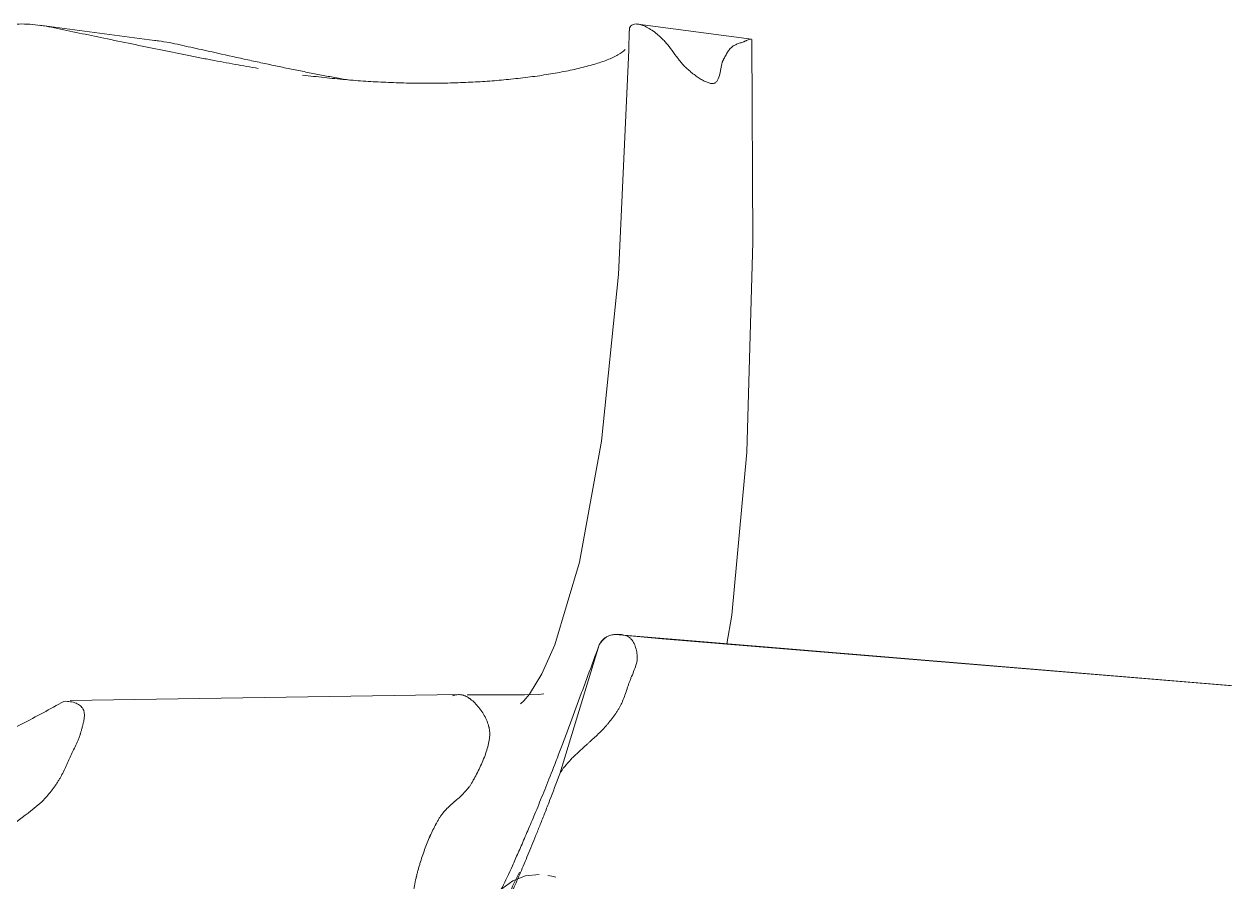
# Model space of a CAD drawing. Header units: inches. Extents: x -4169 to 1217, y -214 to 588.
# Drawn here: x -3401.67 to -3380.69, y -113.2 to -98.21 of the extents above; entities that cross this region are included whole.
import ezdxf

# ---------------------------------------------------------------- set-up
doc = ezdxf.new("R2010")
doc.units = ezdxf.units.IN
doc.header["$MEASUREMENT"] = 0
for name, color, linetype, lineweight in [('0-1', 7, 'Continuous', 5), ('0-5', 10, 'Continuous', 13), ('I-FURN-1', 7, 'Continuous', 9)]:
    doc.layers.add(name, color=color, linetype=linetype, lineweight=lineweight)

# ---------------------------------------------------------------- blocks, each defined once
blk = doc.blocks.new('Seating-Setee-Teknion-BBMC_Metropolitan-R2013 - Lounge Settee-1463093-BUILDING ELEVATION - COURTYARD - LOOKING EAST')
at = {"layer": 'I-FURN-1'}
for p, q in [((-3391.255, -108.892), (-3378.28, -109.968)), ((-3392.306, -111.321), (-3391.616, -109.065))]:
    blk.add_line(p, q, dxfattribs=at)
at = {"layer": 'I-FURN-1', "flags": 128}
for points in [[(-3378.28, -109.968), (-3390.518, -108.96), (-3391.271, -108.891)], [(-3392.667, -113.081), (-3392.904, -113.106), (-3393.126, -113.193), (-3393.317, -113.335), (-3393.421, -113.459), (-3393.498, -113.592)], [(-3393.013, -113.044), (-3393.136, -113.287), (-3393.149, -113.338)], [(-3392.513, -113.1), (-3392.446, -113.114), (-3392.377, -113.128)]]:
    blk.add_lwpolyline(points, dxfattribs=at)
at = {"layer": 'I-FURN-1'}
for points, knots in [([(-3392.306, -111.321), (-3392.259, -111.236), (-3392.157, -111.109), (-3392, -110.959), (-3391.903, -110.872), (-3391.841, -110.815), (-3391.79, -110.769), (-3391.738, -110.722), (-3391.673, -110.662), (-3391.594, -110.588), (-3391.531, -110.522), (-3391.483, -110.467), (-3391.435, -110.411), (-3391.377, -110.338), (-3391.323, -110.261), (-3391.283, -110.198), (-3391.255, -110.15), (-3391.23, -110.101), (-3391.199, -110.032), (-3391.166, -109.944), (-3391.136, -109.853), (-3391.112, -109.781), (-3391.094, -109.727), (-3391.073, -109.673), (-3391.042, -109.599), (-3391.002, -109.504), (-3390.97, -109.412), (-3390.957, -109.35), (-3390.953, -109.32), (-3390.952, -109.303), (-3390.952, -109.291), (-3390.952, -109.278), (-3390.953, -109.261), (-3390.955, -109.232), (-3390.961, -109.189), (-3390.972, -109.139), (-3390.992, -109.074), (-3391.02, -109.014), (-3391.051, -108.972), (-3391.071, -108.951), (-3391.102, -108.924), (-3391.16, -108.896), (-3391.252, -108.88), (-3391.327, -108.882), (-3391.38, -108.889), (-3391.415, -108.897), (-3391.447, -108.906), (-3391.486, -108.923), (-3391.549, -108.965), (-3391.592, -109.02), (-3391.616, -109.065)], [0, 0, 0, 0, 0.111111, 0.166667, 0.194444, 0.222222, 0.236111, 0.25, 0.277778, 0.305556, 0.333333, 0.347222, 0.361111, 0.388889, 0.416667, 0.430556, 0.444444, 0.458333, 0.472222, 0.5, 0.527778, 0.541667, 0.555556, 0.569444, 0.583333, 0.611111, 0.638889, 0.652778, 0.659722, 0.663194, 0.666667, 0.670139, 0.673611, 0.680556, 0.694444, 0.708333, 0.722222, 0.75, 0.763889, 0.770833, 0.777778, 0.805556, 0.833333, 0.861111, 0.875, 0.888889, 0.902778, 0.916667, 0.944444, 1, 1, 1, 1]), ([(-3391.368, -108.889), (-3391.357, -108.888), (-3391.333, -108.886), (-3391.3, -108.885), (-3391.28, -108.886), (-3391.274, -108.886)], [0.11111111, 0.11111111, 0.11111111, 0.11111111, 0.125, 0.13888889, 0.14500113, 0.14500113, 0.14500113, 0.14500113]), ([(-3391.616, -109.065), (-3391.683, -109.248), (-3391.783, -109.518), (-3391.912, -109.868), (-3392.008, -110.125), (-3392.103, -110.381), (-3392.198, -110.636), (-3392.289, -110.882), (-3392.405, -111.186), (-3392.509, -111.45), (-3392.606, -111.69), (-3392.676, -111.862), (-3392.743, -112.025), (-3392.806, -112.175), (-3392.866, -112.317), (-3392.944, -112.498), (-3393.036, -112.709), (-3393.17, -113.009), (-3393.316, -113.318), (-3393.456, -113.591), (-3393.567, -113.785), (-3393.654, -113.914), (-3393.698, -113.966), (-3393.716, -113.983)], [0, 0, 0, 0, 0.05, 0.075, 0.1, 0.125, 0.15, 0.175, 0.2, 0.25, 0.275, 0.3, 0.325, 0.35, 0.375, 0.4, 0.45, 0.5, 0.6, 0.7, 0.8, 0.9, 1, 1, 1, 1]), ([(-3391.583, -109.017), (-3391.569, -108.998), (-3391.546, -108.971), (-3391.519, -108.95), (-3391.509, -108.942)], [0, 0, 0, 0, 0.02777778, 0.04432183, 0.04432183, 0.04432183, 0.04432183]), ([(-3394.07, -115.137), (-3394.058, -115.142), (-3394.027, -115.129), (-3393.954, -115.04), (-3393.854, -114.88), (-3393.728, -114.648), (-3393.575, -114.341), (-3393.391, -113.951), (-3393.215, -113.557), (-3393.077, -113.242), (-3392.995, -113.05), (-3392.93, -112.897), (-3392.864, -112.738), (-3392.795, -112.573), (-3392.723, -112.398), (-3392.648, -112.21), (-3392.568, -112.006), (-3392.456, -111.719), (-3392.367, -111.485), (-3392.306, -111.321)], [0.0000311, 0.0000311, 0.0000311, 0.0000311, 0.1, 0.2, 0.3, 0.4, 0.5, 0.6, 0.7, 0.75, 0.775, 0.8, 0.825, 0.85, 0.875, 0.9, 0.925, 0.95, 1, 1, 1, 1])]:
    blk.add_open_spline(points, degree=3, knots=knots, dxfattribs=at)
blk = doc.blocks.new('Seating-Lounge_Chair-Teknion-BBMC_Metropolitan-R2013 - Lounge Chair-V25-BUILDING ELEVATION - COURTYARD - LOOKING EAST')
at = {"layer": 'I-FURN-1'}
for p, q in [((-3399.308, -98.505), (-3401.403, -98.229)), ((-3388.955, -98.471), (-3390.939, -98.209)), ((-3400.869, -110.042), (-3394.071, -109.937))]:
    blk.add_line(p, q, dxfattribs=at)
at = {"layer": 'I-FURN-1', "flags": 128}
for points in [[(-3392.994, -110.1), (-3392.933, -110.045), (-3392.836, -109.928), (-3392.619, -109.571), (-3392.393, -109.063), (-3391.96, -107.617), (-3391.576, -105.501), (-3391.279, -102.586), (-3391.099, -98.666), (-3391.092, -98.324)], [(-3389.383, -109.049), (-3389.296, -108.544), (-3389.038, -105.695), (-3388.929, -102.025), (-3388.951, -98.479)], [(-3393.924, -109.94), (-3392.926, -109.941), (-3392.681, -109.934), (-3392.584, -109.925)]]:
    blk.add_lwpolyline(points, dxfattribs=at)
at = {"layer": 'I-FURN-1'}
for points, knots in [([(-3402.961, -98.934), (-3402.959, -98.915), (-3402.95, -98.875), (-3402.909, -98.786), (-3402.824, -98.669), (-3402.71, -98.56), (-3402.627, -98.494), (-3402.58, -98.46), (-3402.545, -98.436), (-3402.511, -98.413), (-3402.463, -98.385), (-3402.376, -98.338), (-3402.243, -98.283), (-3402.072, -98.238), (-3401.896, -98.212), (-3401.715, -98.204), (-3401.466, -98.216), (-3401.273, -98.246), (-3401.142, -98.275)], [0.6666667, 0.6666667, 0.6666667, 0.6666667, 0.6805556, 0.6944444, 0.7222222, 0.75, 0.7638889, 0.7708333, 0.7777778, 0.7847222, 0.7916667, 0.8055556, 0.8333333, 0.8611111, 0.8888889, 0.9166667, 0.9444444, 1, 1, 1, 1]), ([(-3388.954, -98.471), (-3388.958, -98.47), (-3388.969, -98.471), (-3388.995, -98.478), (-3389.024, -98.489), (-3389.05, -98.499), (-3389.067, -98.507), (-3389.082, -98.514), (-3389.099, -98.52), (-3389.131, -98.532), (-3389.184, -98.549), (-3389.236, -98.57), (-3389.275, -98.591), (-3389.3, -98.61), (-3389.322, -98.632), (-3389.35, -98.664), (-3389.376, -98.702), (-3389.4, -98.744), (-3389.419, -98.778), (-3389.434, -98.808), (-3389.445, -98.831), (-3389.451, -98.844), (-3389.456, -98.853), (-3389.461, -98.863), (-3389.466, -98.878), (-3389.474, -98.906), (-3389.484, -98.953), (-3389.494, -99.015), (-3389.511, -99.1), (-3389.537, -99.18), (-3389.573, -99.225), (-3389.598, -99.241), (-3389.615, -99.247), (-3389.631, -99.248), (-3389.647, -99.248), (-3389.678, -99.245), (-3389.729, -99.229), (-3389.797, -99.197), (-3389.869, -99.155), (-3389.942, -99.104), (-3390.013, -99.049), (-3390.069, -99), (-3390.11, -98.962), (-3390.147, -98.924), (-3390.191, -98.874), (-3390.259, -98.785), (-3390.343, -98.668), (-3390.428, -98.559), (-3390.488, -98.493), (-3390.521, -98.459), (-3390.546, -98.435), (-3390.571, -98.413), (-3390.604, -98.384), (-3390.662, -98.338), (-3390.743, -98.283), (-3390.833, -98.237), (-3390.911, -98.212), (-3390.975, -98.204), (-3391.045, -98.216), (-3391.075, -98.247), (-3391.086, -98.275)], [-0.8888889, -0.8888889, -0.8888889, -0.8888889, -0.8611111, -0.8333333, -0.8055556, -0.7916667, -0.7777778, -0.7708333, -0.7638889, -0.75, -0.7222222, -0.6944444, -0.6805556, -0.6666667, -0.6527778, -0.6388889, -0.6111111, -0.5972222, -0.5833333, -0.5694444, -0.5625, -0.5590278, -0.5555556, -0.5520833, -0.5486111, -0.5416667, -0.5277778, -0.5138889, -0.5, -0.4722222, -0.4583333, -0.4513889, -0.4444444, -0.4409722, -0.4375, -0.4305556, -0.4166667, -0.4027778, -0.3888889, -0.375, -0.3611111, -0.3472222, -0.3402778, -0.3333333, -0.3194444, -0.3055556, -0.2777778, -0.25, -0.2361111, -0.2291667, -0.2222222, -0.2152778, -0.2083333, -0.1944444, -0.1666667, -0.1388889, -0.1111111, -0.0833333, -0.0555556, 0, 0, 0, 0]), ([(-3400.278, -98.455), (-3400.112, -98.489), (-3399.786, -98.556), (-3399.312, -98.654), (-3398.925, -98.732), (-3398.624, -98.792), (-3398.404, -98.835), (-3398.19, -98.875), (-3397.982, -98.914), (-3397.779, -98.95), (-3397.645, -98.973), (-3397.578, -98.984)], [0, 0, 0, 0, 0.0714286, 0.1428571, 0.2142857, 0.25, 0.2857143, 0.3214286, 0.3571429, 0.3928571, 0.4285714, 0.4285714, 0.4285714, 0.4285714]), ([(-3395.98, -99.189), (-3395.998, -99.186), (-3396.092, -99.17), (-3396.265, -99.139), (-3396.503, -99.095), (-3396.747, -99.047), (-3396.994, -98.997), (-3397.246, -98.945), (-3397.5, -98.891), (-3397.846, -98.816), (-3398.111, -98.757), (-3398.29, -98.717)], [0.6152321, 0.6152321, 0.6152321, 0.6152321, 0.625, 0.6666667, 0.7083333, 0.75, 0.7916667, 0.8333333, 0.875, 0.9166667, 1, 1, 1, 1]), ([(-3391.161, -98.653), (-3391.194, -98.685), (-3391.26, -98.732), (-3391.376, -98.792), (-3391.474, -98.835), (-3391.584, -98.875), (-3391.708, -98.914), (-3391.842, -98.95), (-3391.979, -98.984), (-3392.121, -99.016), (-3392.271, -99.046), (-3392.426, -99.074), (-3392.583, -99.099), (-3392.743, -99.123), (-3392.964, -99.151), (-3393.244, -99.182), (-3393.572, -99.209), (-3393.908, -99.228), (-3394.26, -99.241), (-3394.501, -99.244), (-3394.624, -99.244)], [-0.8571429, -0.8571429, -0.8571429, -0.8571429, -0.7857143, -0.75, -0.7142857, -0.6785714, -0.6428571, -0.6071429, -0.5714286, -0.5357143, -0.5, -0.4642857, -0.4285714, -0.3928571, -0.3571429, -0.2857143, -0.2142857, -0.1428571, -0.0714286, 0, 0, 0, 0]), ([(-3396.803, -99.099), (-3396.74, -99.107), (-3396.613, -99.123), (-3396.362, -99.151), (-3396.052, -99.182), (-3395.7, -99.209), (-3395.35, -99.228), (-3394.989, -99.241), (-3394.746, -99.244), (-3394.624, -99.244)], [0.5714286, 0.5714286, 0.5714286, 0.5714286, 0.6071429, 0.6428571, 0.7142857, 0.7857143, 0.8571429, 0.9285714, 1, 1, 1, 1]), ([(-3394.184, -109.956), (-3394.176, -109.954), (-3394.14, -109.944), (-3394.077, -109.933), (-3394.019, -109.939), (-3393.982, -109.951), (-3393.957, -109.961), (-3393.912, -109.983), (-3393.848, -110.028), (-3393.772, -110.099), (-3393.701, -110.184), (-3393.638, -110.277), (-3393.586, -110.377), (-3393.555, -110.461), (-3393.539, -110.528), (-3393.529, -110.592), (-3393.53, -110.676), (-3393.554, -110.827), (-3393.607, -110.99), (-3393.676, -111.153), (-3393.732, -111.271), (-3393.781, -111.365), (-3393.815, -111.426), (-3393.834, -111.459), (-3393.847, -111.483), (-3393.861, -111.506), (-3393.881, -111.537), (-3393.918, -111.587), (-3393.975, -111.651), (-3394.049, -111.723), (-3394.126, -111.79), (-3394.204, -111.858), (-3394.28, -111.929), (-3394.339, -111.995), (-3394.377, -112.045), (-3394.398, -112.075), (-3394.413, -112.099), (-3394.428, -112.123), (-3394.447, -112.156), (-3394.48, -112.214), (-3394.525, -112.302), (-3394.576, -112.412), (-3394.64, -112.566), (-3394.699, -112.726), (-3394.745, -112.87), (-3394.769, -112.954), (-3394.788, -113.016), (-3394.805, -113.079), (-3394.825, -113.166), (-3394.858, -113.322), (-3394.896, -113.554), (-3394.929, -113.788), (-3394.952, -113.949), (-3394.966, -114.039), (-3394.974, -114.085), (-3394.978, -114.109), (-3394.978, -114.11)], [0.44, 0.44, 0.44, 0.44, 0.4407895, 0.4440789, 0.4473684, 0.4481908, 0.4490132, 0.4506579, 0.4539474, 0.4572368, 0.4605263, 0.4638158, 0.4671053, 0.4703947, 0.4720395, 0.4736842, 0.4769737, 0.4802632, 0.4868421, 0.4901316, 0.4934211, 0.4967105, 0.4983553, 0.4991776, 0.5, 0.5008224, 0.5016447, 0.5032895, 0.5065789, 0.5098684, 0.5131579, 0.5164474, 0.5197368, 0.5230263, 0.5246711, 0.5254934, 0.5263158, 0.5271382, 0.5279605, 0.5296053, 0.5328947, 0.5361842, 0.5394737, 0.5460526, 0.5493421, 0.5509868, 0.5526316, 0.5542763, 0.5559211, 0.5592105, 0.5657895, 0.5723684, 0.5756579, 0.5773026, 0.5789474, 0.5790703, 0.5790703, 0.5790703, 0.5790703]), ([(-3394.058, -109.937), (-3394.038, -109.937), (-3394.013, -109.941), (-3393.982, -109.951), (-3393.957, -109.961), (-3393.918, -109.98), (-3393.886, -110.002), (-3393.866, -110.017)], [-0.555123005, -0.555123005, -0.555123005, -0.555123005, -0.552631579, -0.551809211, -0.550986842, -0.549342105, -0.54683292, -0.54683292, -0.54683292, -0.54683292]), ([(-3400.976, -110.054), (-3401.219, -110.188), (-3401.584, -110.386), (-3402.073, -110.64), (-3402.441, -110.824), (-3402.811, -111.008), (-3403.307, -111.253), (-3403.928, -111.532), (-3404.553, -111.74), (-3405.054, -111.885), (-3405.427, -111.988), (-3405.797, -112.084), (-3406.167, -112.17), (-3406.535, -112.25), (-3407.024, -112.351), (-3407.632, -112.466), (-3408.358, -112.585), (-3409.081, -112.69), (-3409.801, -112.78), (-3410.523, -112.858), (-3411.238, -112.923), (-3411.932, -112.975), (-3412.62, -113.016), (-3413.311, -113.048), (-3414.227, -113.078), (-3414.91, -113.086), (-3415.363, -113.086)], [0, 0, 0, 0, 0.05, 0.075, 0.1, 0.125, 0.15, 0.2, 0.25, 0.275, 0.3, 0.325, 0.35, 0.375, 0.4, 0.45, 0.5, 0.55, 0.6, 0.65, 0.7, 0.75, 0.8, 0.85, 0.9, 1, 1, 1, 1]), ([(-3401.356, -111.807), (-3401.301, -111.747), (-3401.224, -111.656), (-3401.142, -111.547), (-3401.098, -111.483), (-3401.067, -111.435), (-3401.037, -111.386), (-3401.001, -111.32), (-3400.944, -111.2), (-3400.886, -111.062), (-3400.819, -110.925), (-3400.776, -110.839), (-3400.744, -110.77), (-3400.722, -110.718), (-3400.706, -110.675), (-3400.695, -110.645), (-3400.69, -110.628), (-3400.686, -110.615), (-3400.683, -110.601), (-3400.678, -110.584), (-3400.668, -110.552), (-3400.655, -110.504), (-3400.64, -110.446), (-3400.627, -110.389), (-3400.619, -110.333), (-3400.616, -110.281), (-3400.621, -110.242), (-3400.628, -110.218), (-3400.633, -110.205), (-3400.638, -110.195), (-3400.643, -110.187), (-3400.65, -110.175), (-3400.664, -110.156), (-3400.688, -110.131), (-3400.723, -110.106), (-3400.777, -110.079), (-3400.858, -110.057), (-3400.935, -110.052), (-3400.976, -110.054)], [0, 0, 0, 0, 0.1, 0.15, 0.175, 0.2, 0.225, 0.25, 0.3, 0.4, 0.45, 0.5, 0.525, 0.55, 0.575, 0.5875, 0.59375, 0.6, 0.60625, 0.6125, 0.625, 0.65, 0.675, 0.7, 0.725, 0.75, 0.775, 0.7875, 0.79375, 0.8, 0.80625, 0.8125, 0.825, 0.85, 0.875, 0.9, 0.95, 1, 1, 1, 1]), ([(-3393.548, -110.49), (-3393.545, -110.503), (-3393.538, -110.532), (-3393.531, -110.582), (-3393.53, -110.621), (-3393.531, -110.645)], [-0.529190601, -0.529190601, -0.529190601, -0.529190601, -0.527960526, -0.526315789, -0.524063689, -0.524063689, -0.524063689, -0.524063689]), ([(-3393.81, -111.418), (-3393.813, -111.423), (-3393.821, -111.437), (-3393.834, -111.459), (-3393.847, -111.483), (-3393.861, -111.506), (-3393.881, -111.537), (-3393.897, -111.558), (-3393.908, -111.573), (-3393.909, -111.573)], [-0.502164886, -0.502164886, -0.502164886, -0.502164886, -0.501644737, -0.500822368, -0.5, -0.499177632, -0.498355263, -0.496710526, -0.496653043, -0.496653043, -0.496653043, -0.496653043]), ([(-3413.492, -114.843), (-3413.057, -114.825), (-3412.403, -114.788), (-3411.533, -114.722), (-3410.877, -114.663), (-3410.218, -114.594), (-3409.554, -114.514), (-3408.876, -114.421), (-3408.135, -114.305), (-3407.342, -114.165), (-3406.628, -114.017), (-3406.056, -113.887), (-3405.626, -113.781), (-3405.194, -113.663), (-3404.76, -113.539), (-3404.397, -113.425), (-3404.106, -113.324), (-3403.815, -113.217), (-3403.445, -113.078), (-3403.078, -112.922), (-3402.79, -112.781), (-3402.508, -112.626), (-3402.021, -112.328), (-3401.618, -112.028), (-3401.356, -111.807)], [0, 0, 0, 0, 0.111111, 0.166667, 0.222222, 0.277778, 0.333333, 0.388889, 0.444444, 0.513889, 0.583333, 0.618056, 0.652778, 0.6875, 0.722222, 0.756944, 0.774306, 0.791667, 0.826389, 0.861111, 0.878472, 0.895833, 0.930556, 1, 1, 1, 1]), ([(-3394.143, -111.805), (-3394.163, -111.823), (-3394.21, -111.863), (-3394.277, -111.927), (-3394.323, -111.976), (-3394.343, -112.001)], [-0.486137912, -0.486137912, -0.486137912, -0.486137912, -0.483552632, -0.480263158, -0.477299742, -0.477299742, -0.477299742, -0.477299742]), ([(-3394.461, -112.182), (-3394.464, -112.187), (-3394.486, -112.226), (-3394.543, -112.337), (-3394.626, -112.525), (-3394.699, -112.726), (-3394.744, -112.867), (-3394.761, -112.927), (-3394.767, -112.944)], [-0.47092165, -0.47092165, -0.47092165, -0.47092165, -0.47039474, -0.46710526, -0.46052632, -0.45394737, -0.45065789, -0.44925406, -0.44925406, -0.44925406, -0.44925406]), ([(-3394.814, -113.121), (-3394.816, -113.129), (-3394.828, -113.18), (-3394.858, -113.322), (-3394.896, -113.554), (-3394.929, -113.788), (-3394.952, -113.949), (-3394.966, -114.039), (-3394.974, -114.083), (-3394.977, -114.105)], [-0.44467491, -0.44467491, -0.44467491, -0.44467491, -0.44407895, -0.44078947, -0.43421053, -0.42763158, -0.42434211, -0.42269737, -0.42105263, -0.42105263, -0.42105263, -0.42105263])]:
    blk.add_open_spline(points, degree=3, knots=knots, dxfattribs=at)
for points in [[(-3401.142, -98.275), (-3400.998, -98.305), (-3400.71, -98.365), (-3400.422, -98.425), (-3400.278, -98.455)], [(-3391.086, -98.275), (-3391.089, -98.305), (-3391.091, -98.335), (-3391.091, -98.365)], [(-3399.036, -98.552), (-3399.163, -98.525), (-3399.292, -98.505), (-3399.42, -98.492)], [(-3398.29, -98.717), (-3398.413, -98.689), (-3398.661, -98.634), (-3398.911, -98.58), (-3399.036, -98.552)]]:
    blk.add_open_spline(points, degree=3, dxfattribs=at)
blk = doc.blocks.new('CTR - 1st Phase - Common Walls_rvt-1-BUILDING ELEVATION - COURTYARD - LOOKING EAST')
at = {"layer": '0-5'}
for name in ['Seating-Setee-Teknion-BBMC_Metropolitan-R2013 - Lounge Settee-1463093-BUILDING ELEVATION - COURTYARD - LOOKING EAST', 'Seating-Lounge_Chair-Teknion-BBMC_Metropolitan-R2013 - Lounge Chair-V25-BUILDING ELEVATION - COURTYARD - LOOKING EAST']:
    blk.add_blockref(name, (0, 0), dxfattribs=at)

msp = doc.modelspace()

# ---------------------------------------------------------------- block references
at = {"layer": '0-1'}
msp.add_blockref('CTR - 1st Phase - Common Walls_rvt-1-BUILDING ELEVATION - COURTYARD - LOOKING EAST', (0, 0), dxfattribs=at)

doc.saveas('drawing.dxf')
